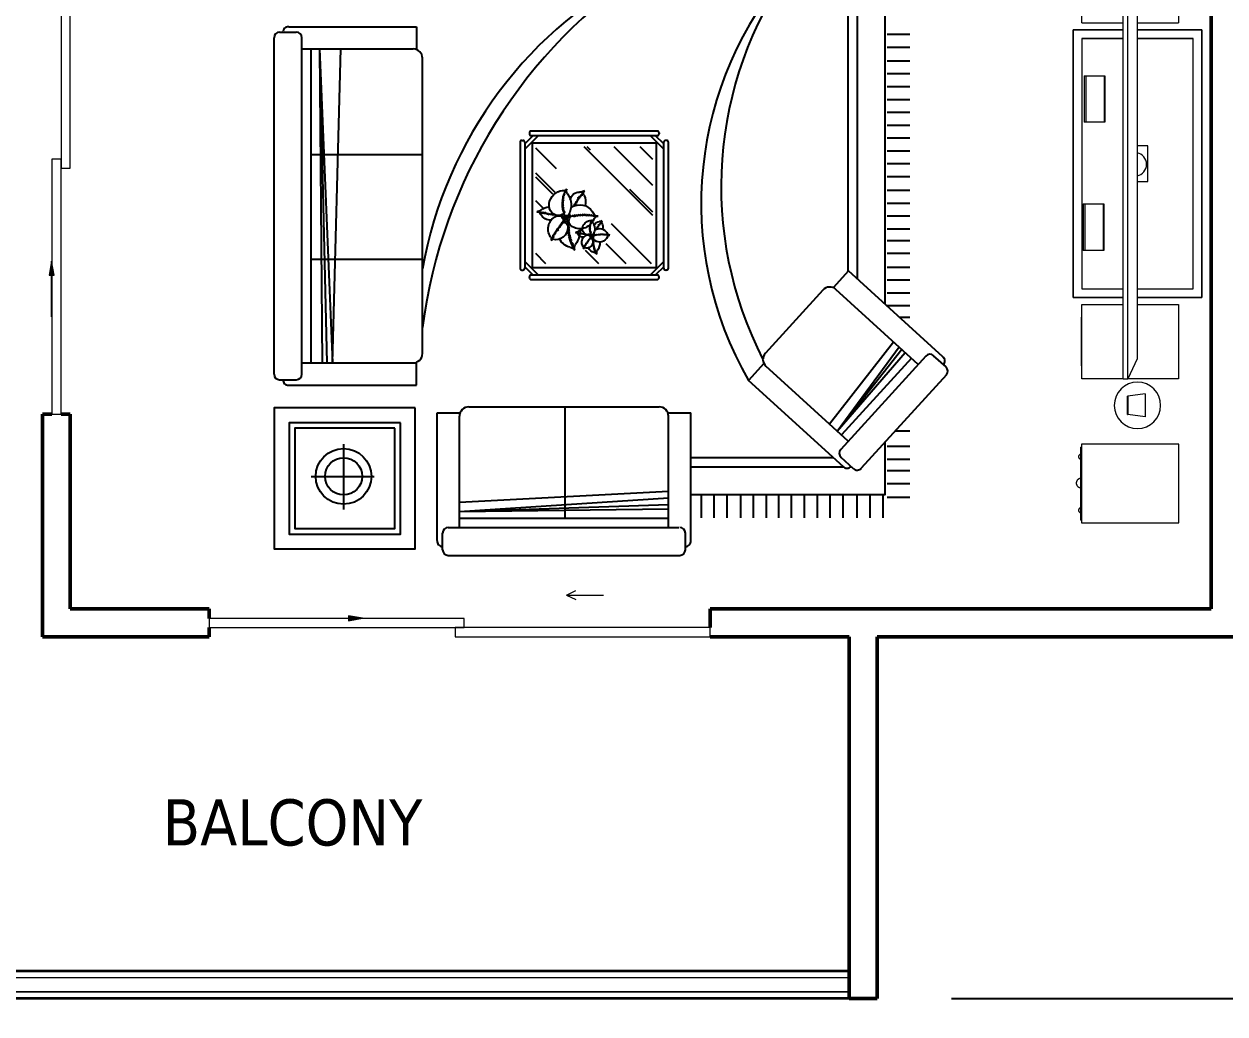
# Model space of a CAD drawing. Header units: inches. Extents: x 8351 to 42256, y 21052 to 33437.
# Drawn here: x 32904.7 to 33163.7, y 29492.7 to 29706.1 of the extents above; entities that cross this region are included whole.
import ezdxf

# ---------------------------------------------------------------- set-up
doc = ezdxf.new("R2010")
doc.units = ezdxf.units.IN
doc.header["$MEASUREMENT"] = 0
for name, color, linetype, lineweight in [('A-DETL-GENF', 92, 'Continuous', 9), ('A-DIM', 7, 'Continuous', 25), ('A-DOOR', 10, 'Continuous', 13), ('A-FLOR-HRAL', 11, 'Continuous', 9), ('A-GLAZ', 160, 'Continuous', 13), ('A-TEXT', 7, 'Continuous', 25), ('A-WALL', 7, 'Continuous', 35), ('I-FURN', 30, 'Continuous', 9)]:
    doc.layers.add(name, color=color, linetype=linetype, lineweight=lineweight)
doc.layers.add('A-FUNTURE', color=241, linetype='Continuous')
doc.styles.add('DIM_FONT', font='SIMPLEX', dxfattribs={"width": 0.8})
doc.styles.add('PDF Tahoma', font='tahoma.ttf')
doc.styles.get("Standard").update_dxf_attribs({"font": 'consolab.ttf', "height": 11})
doc.dimstyles.get("Standard").update_dxf_attribs({"dimtxt": 11, "dimasz": 6, "dimexe": 6, "dimexo": 16, "dimgap": 0.09, "dimtad": 0, "dimdec": 0, "dimzin": 0, "dimdsep": 46, "dimlunit": 4, "dimtxsty": 'Standard', "dimblk": 'ARCHTICK', "dimcen": 0.09, "dimclrd": 256, "dimclre": 256, "dimclrt": 256, "dimadec": 0, "dimazin": 0, "dimtfac": 1, "dimtdec": 0, "dimtix": 1, "dimtofl": 0, "dimtmove": 0, "dimatfit": 2, "dimldrblk": 'ARCHTICK', "dimfxl": 1, "dimtolj": 1, "dimtzin": 0, "dimlwd": -1, "dimlwe": -1, "dimarcsym": 0})

# ---------------------------------------------------------------- blocks, each defined once
blk = doc.blocks.new('M_Window-Sliding-Double - 1500 x 1200mm 2-330876-D-FIRST-FLOOR')
at = {"layer": 'A-GLAZ'}
for q in [(25, 6.85), (25, 4.85), (31, 5.85)]:
    blk.add_line((23, 5.85), q, dxfattribs=at)
blk = doc.blocks.new('M_Door-Double-Sliding - 1700 x 2000mm 2-339915-D-FIRST-FLOOR')
at = {"layer": 'A-DETL-GENF', "lineweight": 13}
blk.add_hatch(color=256, dxfattribs=at).paths.add_polyline_path([(24.01, 4.53), (21, 4), (24.01, 3.47)], flags=0)
at = {"layer": 'A-DETL-GENF'}
for p, q in [((24.01, 4.53), (21, 4)), ((33, 4), (21, 4)), ((21, 4), (24.01, 3.47)), ((24.01, 3.47), (24.01, 4.53))]:
    blk.add_line(p, q, dxfattribs=at)
at = {"layer": 'A-DOOR', "lineweight": 20}
for p, q in [((0.98, 8), (-54, 8)), ((-54, 8), (-54, 6.03)), ((0.98, 6.03), (0.98, 8)), ((-54, 6.03), (0.98, 6.03)), ((54, 6.03), (-0.98, 6.03)), ((-0.98, 6.03), (-0.98, 4.06)), ((54, 4.06), (54, 6.03)), ((-0.98, 4.06), (54, 4.06))]:
    blk.add_line(p, q, dxfattribs=at)
blk = doc.blocks.new('Top Rail Type - Top Rail_Internal_-341054-D-FIRST-FLOOR')
at = {"layer": 'A-FLOR-HRAL'}
for p, q in [((-556.86, 158.38), (-556.86, -116.12)), ((-553.86, -113.12), (-553.86, 158.38)), ((-306.36, -113.12), (-553.86, -113.12)), ((-556.86, -116.12), (-306.36, -116.12))]:
    blk.add_line(p, q, dxfattribs=at)
blk.add_open_spline([(-556.86, -116.12), (-556.86, -116.12), (-556.83, -116.1), (-556.74, -116), (-556.6, -115.87), (-556.47, -115.74), (-556.36, -115.63), (-556.24, -115.5), (-556.11, -115.37), (-555.97, -115.23), (-555.82, -115.08), (-555.67, -114.93), (-555.51, -114.78), (-555.36, -114.62), (-555.2, -114.46), (-555.04, -114.31), (-554.89, -114.16), (-554.74, -114.01), (-554.6, -113.87), (-554.47, -113.74), (-554.35, -113.61), (-554.24, -113.5), (-554.11, -113.37), (-553.98, -113.24), (-553.88, -113.14), (-553.86, -113.12), (-553.86, -113.12)], degree=3, knots=[0, 0, 0, 0, 0.066667, 0.133333, 0.2, 0.233333, 0.266667, 0.3, 0.333333, 0.366667, 0.4, 0.433333, 0.466667, 0.5, 0.533333, 0.566667, 0.6, 0.633333, 0.666667, 0.7, 0.733333, 0.766667, 0.8, 0.866667, 0.933333, 1, 1, 1, 1], dxfattribs=at)
blk = doc.blocks.new('Top Rail Type - Top Rail_Internal_-V7-D-FIRST-FLOOR')
at = {"layer": 'A-FLOR-HRAL'}
for p, q in [((-556.88, 158.38), (-556.88, -116.14)), ((-553.83, 158.38), (-553.83, -113.1)), ((-553.83, -113.1), (-306.36, -113.1)), ((-556.88, -116.14), (-306.36, -116.14))]:
    blk.add_line(p, q, dxfattribs=at)
blk = doc.blocks.new('Entertainment_Center_9063 - Entertainment_Center_9063-571366-UPPER-FLOOR')
at = {"layer": 'I-FURN'}
for p, q in [((25.87, 25.87), (-31.87, 25.87)), ((-31.87, 25.87), (-31.87, 11.92)), ((-31.87, 25.87), (25.87, 25.87)), ((-31.87, 11.92), (-31.87, 25.87)), ((-30, 24), (-30, 11.92)), ((24, 24), (-30, 24)), ((24, 24), (-30, 24)), ((-30, 11.92), (-30, 24)), ((24, 11.92), (24, 24)), ((24, 11.92), (24, 24)), ((25.87, 11.92), (25.87, 25.87)), ((25.87, 25.87), (25.87, 11.92)), ((-80.55, 20.92), (-80.55, -0.08)), ((-63.55, 20.92), (-80.55, 20.92)), ((-63.55, -0.08), (-63.55, 20.92)), ((-49.37, 20.83), (-33.37, 20.83)), ((-49.37, 20.83), (-49.37, 9.92)), ((-33.37, 11.92), (-33.37, 20.83)), ((27.37, 20.83), (43.37, 20.83)), ((27.37, 11.92), (27.37, 20.83)), ((43.37, 20.83), (43.37, 9.92)), ((57.45, 20.92), (57.45, -0.08)), ((74.45, 20.92), (57.45, 20.92)), ((74.45, -0.08), (74.45, 20.92)), ((-57.61, 13.63), (-52.61, 13.63)), ((-57.61, 13.63), (-57.11, 9.92)), ((-52.61, 13.63), (-53.11, 9.92)), ((-6.87, 14.25), (-6.87, 11.92)), ((0.88, 14.25), (-6.87, 14.25)), ((0.88, 11.92), (0.88, 14.25)), ((46.61, 13.63), (51.61, 13.63)), ((46.61, 13.63), (47.11, 9.92)), ((51.61, 13.63), (51.11, 9.92)), ((-49.37, 9.92), (-45.08, 11.92)), ((-45.08, 11.92), (39.08, 11.92)), ((39.08, 11.92), (43.37, 9.92)), ((-57.11, 9.92), (-53.11, 9.92)), ((-57.11, 9.86), (-57.11, 9.92)), ((-53.11, 9.92), (-57.11, 9.92)), ((-53.11, 9.86), (-57.11, 9.86)), ((-53.11, 9.92), (-53.11, 9.86)), ((43.37, 9.92), (-49.37, 9.92)), ((-49.37, 9.92), (-49.37, 8.92)), ((-49.37, 8.92), (-49.37, 0)), ((43.37, 8.92), (-49.37, 8.92)), ((-33.37, 0), (-33.37, 8.92)), ((-31.87, 8.92), (-31.87, -1.87)), ((-31.87, -1.87), (-31.87, 8.92)), ((-30, 8.92), (-30, 0)), ((-30, 0), (-30, 8.92)), ((24, 0), (24, 8.92)), ((24, 0), (24, 8.92)), ((25.87, -1.87), (25.87, 8.92)), ((25.87, 8.92), (25.87, -1.87)), ((27.37, 0), (27.37, 8.92)), ((43.37, 8.92), (43.37, 9.92)), ((43.37, 8.92), (43.37, 0)), ((47.11, 9.92), (51.11, 9.92)), ((47.11, 9.92), (47.11, 9.86)), ((51.11, 9.92), (47.11, 9.92)), ((51.11, 9.86), (47.11, 9.86)), ((51.11, 9.86), (51.11, 9.92)), ((-21.94, 4.97), (-11.94, 4.97)), ((-21.94, 4.82), (-21.94, 4.97)), ((-21.94, 0.97), (-21.94, 4.82)), ((-21.94, 4.82), (-11.94, 4.82)), ((-11.94, 4.97), (-11.94, 4.82)), ((-11.94, 4.82), (-11.94, 0.97)), ((5.69, 4.57), (5.69, 4.72)), ((5.69, 4.72), (15.69, 4.72)), ((5.69, 0.72), (5.69, 4.57)), ((5.69, 4.57), (15.69, 4.57)), ((15.69, 4.72), (15.69, 4.57)), ((15.69, 4.57), (15.69, 0.72)), ((-33.37, 0), (-49.37, 0)), ((-30, 0), (24, 0)), ((-30, 0), (24, 0)), ((-21.94, 0.54), (-21.94, 0.97)), ((-11.94, 0.97), (-21.94, 0.97)), ((-21.94, 0.54), (-11.94, 0.54)), ((-11.94, 0.97), (-11.94, 0.54)), ((5.69, 0.29), (5.69, 0.72)), ((15.69, 0.72), (5.69, 0.72)), ((5.69, 0.29), (15.69, 0.29)), ((15.69, 0.72), (15.69, 0.29)), ((43.37, 0), (27.37, 0)), ((-80.55, -0.08), (-63.55, -0.08)), ((-79.84, -0.08), (-79.84, -0.2)), ((-64.09, -0.2), (-79.84, -0.2)), ((-64.09, -0.2), (-64.09, -0.08)), ((-46.62, 0), (-46.62, -0.06)), ((-36.12, -0.06), (-46.62, -0.06)), ((-36.12, -0.06), (-36.12, 0)), ((-31.87, -1.87), (25.87, -1.87)), ((25.87, -1.87), (-31.87, -1.87)), ((30.12, 0), (30.12, -0.06)), ((40.62, -0.06), (30.12, -0.06)), ((40.62, -0.06), (40.62, 0)), ((57.45, -0.08), (74.45, -0.08)), ((58.13, -0.08), (58.13, -0.2)), ((73.88, -0.2), (58.13, -0.2)), ((73.88, -0.2), (73.88, -0.08))]:
    blk.add_line(p, q, dxfattribs=at)
at = {"layer": 'I-FURN', "flags": 128}
for points in [[(-78.28, -0.2), (-78.28, -0.22), (-78.28, -0.24), (-78.28, -0.26), (-78.28, -0.28), (-78.27, -0.3), (-78.27, -0.32), (-78.27, -0.34), (-78.26, -0.36), (-78.25, -0.38), (-78.25, -0.4), (-78.24, -0.42), (-78.23, -0.43), (-78.22, -0.45), (-78.21, -0.47), (-78.2, -0.49), (-78.19, -0.5), (-78.17, -0.52), (-78.16, -0.53), (-78.15, -0.55), (-78.13, -0.56), (-78.12, -0.58), (-78.1, -0.59), (-78.09, -0.6), (-78.07, -0.61), (-78.06, -0.62), (-78.04, -0.64), (-78.02, -0.65), (-78, -0.65), (-77.98, -0.66), (-77.97, -0.67), (-77.95, -0.68), (-77.93, -0.68), (-77.91, -0.69), (-77.89, -0.69), (-77.87, -0.7), (-77.85, -0.7), (-77.83, -0.7), (-77.81, -0.7), (-77.79, -0.7), (-77.77, -0.7), (-77.75, -0.7), (-77.73, -0.7), (-77.71, -0.7), (-77.69, -0.7), (-77.67, -0.69), (-77.65, -0.69), (-77.63, -0.68), (-77.61, -0.67), (-77.6, -0.67), (-77.58, -0.66), (-77.56, -0.65), (-77.54, -0.64), (-77.52, -0.63), (-77.51, -0.62), (-77.49, -0.61), (-77.47, -0.6), (-77.46, -0.58), (-77.44, -0.57), (-77.43, -0.56), (-77.42, -0.54), (-77.4, -0.53), (-77.39, -0.51), (-77.38, -0.5), (-77.37, -0.48), (-77.36, -0.46), (-77.35, -0.44), (-77.34, -0.43), (-77.33, -0.41), (-77.32, -0.39), (-77.31, -0.37), (-77.31, -0.35), (-77.3, -0.33), (-77.3, -0.31), (-77.29, -0.29), (-77.29, -0.27), (-77.29, -0.25), (-77.29, -0.23), (-77.29, -0.21), (-77.28, -0.2)], [(-73.1, -0.2), (-73.1, -0.24), (-73.1, -0.28), (-73.09, -0.32), (-73.09, -0.36), (-73.08, -0.4), (-73.07, -0.44), (-73.06, -0.48), (-73.05, -0.52), (-73.04, -0.56), (-73.02, -0.59), (-73.01, -0.63), (-72.99, -0.67), (-72.97, -0.7), (-72.95, -0.74), (-72.93, -0.77), (-72.9, -0.8), (-72.88, -0.83), (-72.85, -0.86), (-72.83, -0.89), (-72.8, -0.92), (-72.77, -0.95), (-72.74, -0.97), (-72.71, -1), (-72.68, -1.02), (-72.64, -1.05), (-72.61, -1.07), (-72.57, -1.09), (-72.54, -1.1), (-72.5, -1.12), (-72.46, -1.14), (-72.43, -1.15), (-72.39, -1.16), (-72.35, -1.17), (-72.31, -1.18), (-72.27, -1.19), (-72.23, -1.2), (-72.19, -1.2), (-72.15, -1.2), (-72.11, -1.2), (-72.07, -1.2), (-72.03, -1.2), (-71.99, -1.2), (-71.95, -1.19), (-71.91, -1.19), (-71.87, -1.18), (-71.84, -1.17), (-71.8, -1.16), (-71.76, -1.14), (-71.72, -1.13), (-71.69, -1.11), (-71.65, -1.1), (-71.61, -1.08), (-71.58, -1.06), (-71.55, -1.04), (-71.51, -1.01), (-71.48, -0.99), (-71.45, -0.96), (-71.42, -0.94), (-71.39, -0.91), (-71.36, -0.88), (-71.34, -0.85), (-71.31, -0.82), (-71.29, -0.79), (-71.27, -0.75), (-71.25, -0.72), (-71.23, -0.68), (-71.21, -0.65), (-71.19, -0.61), (-71.17, -0.58), (-71.16, -0.54), (-71.15, -0.5), (-71.14, -0.46), (-71.13, -0.42), (-71.12, -0.38), (-71.11, -0.35), (-71.11, -0.31), (-71.1, -0.27), (-71.1, -0.23), (-71.1, -0.2)], [(-66.73, -0.2), (-66.73, -0.22), (-66.73, -0.24), (-66.73, -0.26), (-66.73, -0.28), (-66.72, -0.3), (-66.72, -0.32), (-66.71, -0.34), (-66.71, -0.36), (-66.7, -0.38), (-66.69, -0.4), (-66.69, -0.42), (-66.68, -0.43), (-66.67, -0.45), (-66.66, -0.47), (-66.65, -0.49), (-66.63, -0.5), (-66.62, -0.52), (-66.61, -0.53), (-66.6, -0.55), (-66.58, -0.56), (-66.57, -0.58), (-66.55, -0.59), (-66.54, -0.6), (-66.52, -0.61), (-66.5, -0.62), (-66.49, -0.64), (-66.47, -0.65), (-66.45, -0.65), (-66.43, -0.66), (-66.41, -0.67), (-66.4, -0.68), (-66.38, -0.68), (-66.36, -0.69), (-66.34, -0.69), (-66.32, -0.7), (-66.3, -0.7), (-66.28, -0.7), (-66.26, -0.7), (-66.24, -0.7), (-66.22, -0.7), (-66.2, -0.7), (-66.18, -0.7), (-66.16, -0.7), (-66.14, -0.7), (-66.12, -0.69), (-66.1, -0.69), (-66.08, -0.68), (-66.06, -0.67), (-66.04, -0.67), (-66.03, -0.66), (-66.01, -0.65), (-65.99, -0.64), (-65.97, -0.63), (-65.96, -0.62), (-65.94, -0.61), (-65.92, -0.6), (-65.91, -0.58), (-65.89, -0.57), (-65.88, -0.56), (-65.86, -0.54), (-65.85, -0.53), (-65.84, -0.51), (-65.83, -0.5), (-65.82, -0.48), (-65.8, -0.46), (-65.79, -0.44), (-65.79, -0.43), (-65.78, -0.41), (-65.77, -0.39), (-65.76, -0.37), (-65.76, -0.35), (-65.75, -0.33), (-65.75, -0.31), (-65.74, -0.29), (-65.74, -0.27), (-65.74, -0.25), (-65.73, -0.23), (-65.73, -0.21), (-65.73, -0.2)], [(59.68, -0.2), (59.68, -0.22), (59.68, -0.24), (59.68, -0.26), (59.68, -0.28), (59.69, -0.3), (59.69, -0.32), (59.7, -0.34), (59.7, -0.36), (59.71, -0.38), (59.72, -0.4), (59.73, -0.42), (59.73, -0.43), (59.74, -0.45), (59.75, -0.47), (59.77, -0.49), (59.78, -0.5), (59.79, -0.52), (59.8, -0.53), (59.82, -0.55), (59.83, -0.56), (59.84, -0.58), (59.86, -0.59), (59.88, -0.6), (59.89, -0.61), (59.91, -0.62), (59.92, -0.64), (59.94, -0.65), (59.96, -0.65), (59.98, -0.66), (60, -0.67), (60.02, -0.68), (60.03, -0.68), (60.05, -0.69), (60.07, -0.69), (60.09, -0.7), (60.11, -0.7), (60.13, -0.7), (60.15, -0.7), (60.17, -0.7), (60.19, -0.7), (60.21, -0.7), (60.23, -0.7), (60.25, -0.7), (60.27, -0.7), (60.29, -0.69), (60.31, -0.69), (60.33, -0.68), (60.35, -0.67), (60.37, -0.67), (60.39, -0.66), (60.4, -0.65), (60.42, -0.64), (60.44, -0.63), (60.46, -0.62), (60.47, -0.61), (60.49, -0.6), (60.5, -0.58), (60.52, -0.57), (60.53, -0.56), (60.55, -0.54), (60.56, -0.53), (60.57, -0.51), (60.58, -0.5), (60.6, -0.48), (60.61, -0.46), (60.62, -0.44), (60.63, -0.43), (60.63, -0.41), (60.64, -0.39), (60.65, -0.37), (60.66, -0.35), (60.66, -0.33), (60.67, -0.31), (60.67, -0.29), (60.67, -0.27), (60.68, -0.25), (60.68, -0.23), (60.68, -0.21), (60.68, -0.2)], [(64.86, -0.2), (64.86, -0.24), (64.86, -0.28), (64.87, -0.32), (64.87, -0.36), (64.88, -0.4), (64.89, -0.44), (64.9, -0.48), (64.91, -0.52), (64.93, -0.56), (64.94, -0.59), (64.96, -0.63), (64.97, -0.67), (64.99, -0.7), (65.01, -0.74), (65.04, -0.77), (65.06, -0.8), (65.08, -0.83), (65.11, -0.86), (65.14, -0.89), (65.16, -0.92), (65.19, -0.95), (65.22, -0.97), (65.26, -1), (65.29, -1.02), (65.32, -1.05), (65.35, -1.07), (65.39, -1.09), (65.43, -1.1), (65.46, -1.12), (65.5, -1.14), (65.54, -1.15), (65.57, -1.16), (65.61, -1.17), (65.65, -1.18), (65.69, -1.19), (65.73, -1.2), (65.77, -1.2), (65.81, -1.2), (65.85, -1.2), (65.89, -1.2), (65.93, -1.2), (65.97, -1.2), (66.01, -1.19), (66.05, -1.19), (66.09, -1.18), (66.13, -1.17), (66.17, -1.16), (66.2, -1.14), (66.24, -1.13), (66.28, -1.11), (66.31, -1.1), (66.35, -1.08), (66.38, -1.06), (66.42, -1.04), (66.45, -1.01), (66.48, -0.99), (66.51, -0.96), (66.54, -0.94), (66.57, -0.91), (66.6, -0.88), (66.62, -0.85), (66.65, -0.82), (66.67, -0.79), (66.7, -0.75), (66.72, -0.72), (66.74, -0.68), (66.76, -0.65), (66.77, -0.61), (66.79, -0.58), (66.8, -0.54), (66.82, -0.5), (66.83, -0.46), (66.84, -0.42), (66.84, -0.38), (66.85, -0.35), (66.86, -0.31), (66.86, -0.27), (66.86, -0.23), (66.86, -0.2)], [(71.23, -0.2), (71.23, -0.22), (71.23, -0.24), (71.23, -0.26), (71.24, -0.28), (71.24, -0.3), (71.24, -0.32), (71.25, -0.34), (71.26, -0.36), (71.26, -0.38), (71.27, -0.4), (71.28, -0.42), (71.29, -0.43), (71.3, -0.45), (71.31, -0.47), (71.32, -0.49), (71.33, -0.5), (71.34, -0.52), (71.35, -0.53), (71.37, -0.55), (71.38, -0.56), (71.4, -0.58), (71.41, -0.59), (71.43, -0.6), (71.44, -0.61), (71.46, -0.62), (71.48, -0.64), (71.49, -0.65), (71.51, -0.65), (71.53, -0.66), (71.55, -0.67), (71.57, -0.68), (71.59, -0.68), (71.61, -0.69), (71.63, -0.69), (71.64, -0.7), (71.66, -0.7), (71.68, -0.7), (71.7, -0.7), (71.72, -0.7), (71.74, -0.7), (71.76, -0.7), (71.78, -0.7), (71.8, -0.7), (71.82, -0.7), (71.84, -0.69), (71.86, -0.69), (71.88, -0.68), (71.9, -0.67), (71.92, -0.67), (71.94, -0.66), (71.96, -0.65), (71.97, -0.64), (71.99, -0.63), (72.01, -0.62), (72.02, -0.61), (72.04, -0.6), (72.06, -0.58), (72.07, -0.57), (72.08, -0.56), (72.1, -0.54), (72.11, -0.53), (72.12, -0.51), (72.14, -0.5), (72.15, -0.48), (72.16, -0.46), (72.17, -0.44), (72.18, -0.43), (72.19, -0.41), (72.19, -0.39), (72.2, -0.37), (72.21, -0.35), (72.21, -0.33), (72.22, -0.31), (72.22, -0.29), (72.22, -0.27), (72.23, -0.25), (72.23, -0.23), (72.23, -0.21), (72.23, -0.2)]]:
    blk.add_lwpolyline(points, dxfattribs=at)
at = {"layer": 'I-FURN'}
for centre, radius, start, end in [((-55.11, 12), 5, 360, 180), ((49.11, 12), 5, 0, 180), ((-2.85, 11.4), 2.55, 11.821, 168.179), ((-55.11, 12), 5, 180, 360), ((49.11, 12), 5, 180, 360)]:
    blk.add_arc(centre, radius, start, end, dxfattribs=at)
for points in [[(25.87, 25.87), (25.87, 25.87), (25.87, 25.87), (25.87, 25.87)], [(25.87, 25.87), (25.87, 25.87), (25.87, 25.87), (25.87, 25.87)], [(-31.87, -1.87), (-31.87, -1.87), (-31.87, -1.87), (-31.87, -1.87)], [(-31.87, -1.87), (-31.87, -1.87), (-31.87, -1.87), (-31.87, -1.87)], [(25.87, -1.87), (25.87, -1.87), (25.87, -1.87), (25.87, -1.87)], [(25.87, -1.87), (25.87, -1.87), (25.87, -1.87), (25.87, -1.87)]]:
    blk.add_open_spline(points, degree=3, dxfattribs=at)
blk = doc.blocks.new('A$C35D01B65')
at = {"color": 252}
for p, q in [((122, 376.1), (128.3, 374.1)), ((128.3, 374.1), (123, 373.1)), ((123, 373.1), (133.6, 369.2)), ((132.5, 356.5), (123, 352.6)), ((123, 352.6), (136.7, 347.7)), ((133.6, 369.2), (124.1, 367.2)), ((124.1, 367.2), (132.5, 362.4)), ((132.5, 362.4), (126.2, 361.4)), ((126.2, 361.4), (132.5, 356.5)), ((136.7, 347.7), (128.3, 345.7)), ((128.3, 345.7), (134.6, 339.8)), ((134.6, 339.8), (129.3, 335.9)), ((129.3, 335.9), (139.9, 333.9)), ((137.8, 326.1), (131.4, 321.2)), ((139.9, 333.9), (132.5, 330)), ((132.5, 330), (137.8, 326.1)), ((131.4, 321.2), (139.9, 318.3)), ((139.9, 318.3), (132.5, 315.3)), ((132.5, 315.3), (138.8, 310.4)), ((138.8, 310.4), (135.7, 309.4)), ((135.7, 309.4), (143, 304.5)), ((143, 304.5), (136.7, 301.6)), ((185.1, 264.4), (193.5, 258.5)), ((188.3, 254.6), (185.1, 264.4)), ((191.4, 267.3), (197.8, 261.4)), ((193.5, 258.5), (191.4, 267.3)), ((197.8, 271.2), (203, 265.4)), ((197.8, 261.4), (197.8, 271.2)), ((203, 275.2), (210.4, 271.2)), ((203, 265.4), (203, 275.2)), ((209.3, 279.1), (215.7, 276.1)), ((210.4, 271.2), (209.3, 279.1)), ((214.6, 285), (224.1, 277.1)), ((215.7, 276.1), (214.6, 285)), ((222, 289.9), (227.2, 285)), ((224.1, 277.1), (222, 289.9)), ((227.2, 293.8), (232.5, 289.9)), ((227.2, 285), (227.2, 293.8)), ((232.5, 289.9), (233.5, 296.7)), ((233.5, 296.7), (239.9, 291.8)), ((239.9, 300.6), (245.1, 295.7)), ((239.9, 291.8), (239.9, 300.6)), ((245.1, 295.7), (246.2, 303.6)), ((246.2, 303.6), (251.4, 300.6)), ((251.4, 300.6), (252.5, 311.4)), ((252.5, 311.4), (258.8, 300.6)), ((258.8, 300.6), (260.9, 309.4)), ((260.9, 309.4), (265.1, 305.5)), ((265.1, 305.5), (267.2, 314.3)), ((11.5, 241.8), (16.7, 237.9)), ((13.6, 236), (11.5, 241.8)), ((16.7, 245.8), (23, 240.9)), ((16.7, 237.9), (16.7, 245.8)), ((23, 247.7), (27.2, 244.8)), ((23, 240.9), (23, 247.7)), ((27.2, 250.7), (33.6, 243.8)), ((27.2, 244.8), (27.2, 250.7)), ((33.6, 243.8), (35.7, 253.6)), ((35.7, 253.6), (42, 247.7)), ((42, 247.7), (44.1, 254.6)), ((44.1, 254.6), (49.3, 247.7)), ((49.3, 247.7), (51.4, 255.6)), ((51.4, 255.6), (54.6, 251.6)), ((54.6, 251.6), (58.8, 255.6)), ((58.8, 255.6), (59.9, 248.7)), ((59.9, 248.7), (67.2, 258.5)), ((67.2, 258.5), (70.4, 250.7)), ((70.4, 250.7), (73.6, 257.5)), ((73.6, 257.5), (76.7, 251.6)), ((76.7, 251.6), (82, 257.5)), ((82, 257.5), (84.1, 249.7)), ((84.1, 249.7), (89.3, 257.5)), ((84.1, 194.8), (88.3, 188.9)), ((89.3, 257.5), (93.6, 250.7)), ((93.6, 250.7), (96.7, 257.5)), ((96.7, 257.5), (100.9, 248.7)), ((100.9, 248.7), (105.1, 257.5)), ((105.1, 257.5), (106.2, 248.7)), ((106.2, 248.7), (113.6, 254.6)), ((113.6, 254.6), (113.6, 245.8)), ((113.6, 245.8), (118.8, 251.6)), ((118.8, 251.6), (118.8, 245.8)), ((118.8, 245.8), (124.1, 250.7)), ((149, 223.4), (139.5, 216.3)), ((150.4, 201.7), (139.9, 196.8)), ((139.9, 196.8), (149.3, 189.9)), ((141.4, 223.4), (148, 227.8)), ((142, 205.6), (150.4, 201.7)), ((148, 227.8), (154.6, 234.9)), ((177.8, 258.5), (188.3, 254.6)), ((183, 252.6), (177.8, 258.5)), ((179.9, 222.3), (184.1, 228.1)), ((184.1, 228.1), (185.1, 221.3)), ((185.1, 221.3), (188.3, 225.2)), ((188.3, 225.2), (191.4, 218.3)), ((191.4, 218.3), (197.8, 226.2)), ((197.8, 226.2), (199.9, 220.3)), ((199.9, 220.3), (205.1, 224.2)), ((205.1, 224.2), (211.4, 218.3)), ((211.4, 218.3), (217.8, 226.2)), ((217.8, 226.2), (219.9, 217.4)), ((219.9, 217.4), (226.2, 225.2)), ((226.2, 225.2), (230.4, 218.3)), ((230.4, 218.3), (234.6, 223.2)), ((234.6, 217.4), (242, 224.2)), ((234.6, 223.2), (234.6, 217.4)), ((242, 224.2), (243, 215.4)), ((243, 215.4), (250.4, 222.3)), ((250.4, 222.3), (252.5, 213.4)), ((252.5, 213.4), (257.8, 219.3)), ((257.8, 219.3), (258.8, 212.5)), ((258.8, 212.5), (269.3, 218.3)), ((269.3, 218.3), (269.3, 209.5)), ((269.3, 209.5), (277.8, 214.4)), ((277.8, 214.4), (276.7, 207.6)), ((276.7, 207.6), (286.2, 213.4)), ((286.2, 213.4), (286.2, 204.6)), ((286.2, 204.6), (292.5, 208.5)), ((292.5, 208.5), (290.4, 199.7)), ((290.4, 199.7), (299.9, 204.6)), ((299.9, 204.6), (299.9, 195.8)), ((299.9, 195.8), (308.3, 202.7)), ((308.3, 202.7), (309.3, 194.8)), ((309.3, 194.8), (315.7, 197.8)), ((315.7, 197.8), (315.7, 191.9)), ((20.9, 140.9), (14.6, 142.9)), ((17.8, 147.8), (20.9, 140.9)), ((31.4, 146.8), (17.8, 147.8)), ((31.4, 156.6), (31.4, 146.8)), ((37.8, 153.7), (31.4, 156.6)), ((34.6, 161.5), (37.8, 153.7)), ((46.2, 158.6), (34.6, 161.5)), ((43, 170.3), (46.2, 158.6)), ((54.6, 168.4), (43, 170.3)), ((54.6, 176.2), (54.6, 168.4)), ((58.8, 172.3), (54.6, 176.2)), ((65.1, 179.1), (58.8, 172.3)), ((71.4, 174.2), (65.1, 179.1)), ((71.4, 184), (71.4, 174.2)), ((77.8, 180.1), (71.4, 184)), ((77.8, 188.9), (77.8, 180.1)), ((83, 185), (77.8, 188.9)), ((83, 193.8), (83, 185)), ((88.3, 188.9), (83, 193.8)), ((145.1, 150.7), (133.6, 144.9)), ((133.6, 144.9), (144.1, 138)), ((144.1, 138), (134.6, 134.1)), ((134.6, 134.1), (144.1, 129.2)), ((145.1, 169.3), (136.7, 165.4)), ((136.7, 165.4), (144.1, 161.5)), ((144.1, 161.5), (136.7, 154.7)), ((136.7, 154.7), (145.1, 150.7)), ((149.3, 189.9), (137.8, 185)), ((137.8, 185), (146.2, 180.1)), ((146.2, 180.1), (137.8, 174.2)), ((137.8, 174.2), (145.1, 169.3)), ((234.4, 175.2), (237.9, 174.1)), ((237.9, 174.1), (235, 173.6)), ((235, 173.6), (240.9, 171.4)), ((240.3, 164.2), (235, 162.1)), ((235, 162.1), (242.6, 159.3)), ((240.9, 171.4), (235.6, 170.3)), ((235.6, 170.3), (240.3, 167.5)), ((240.3, 167.5), (236.7, 167)), ((236.7, 167), (240.3, 164.2)), ((242.6, 159.3), (237.9, 158.2)), ((237.9, 158.2), (241.5, 154.9)), ((241.5, 154.9), (238.5, 152.7)), ((238.5, 152.7), (244.4, 151.6)), ((243.2, 147.2), (239.7, 144.5)), ((239.7, 144.5), (244.4, 142.8)), ((244.4, 151.6), (240.3, 149.4)), ((240.3, 149.4), (243.2, 147.2)), ((244.4, 142.8), (240.3, 141.2)), ((240.3, 141.2), (243.8, 138.5)), ((243.8, 138.5), (242.1, 137.9)), ((242.1, 137.9), (246.2, 135.2)), ((246.2, 135.2), (242.6, 133.5)), ((296.3, 126.9), (296.9, 130.8)), ((296.9, 130.8), (300.4, 128)), ((300.4, 133), (303.4, 130.2)), ((300.4, 128), (300.4, 133)), ((303.4, 130.2), (303.9, 134.6)), ((303.9, 134.6), (306.9, 133)), ((306.9, 133), (307.5, 139)), ((307.5, 139), (311, 133)), ((311, 133), (312.2, 137.9)), ((312.2, 137.9), (314.6, 135.7)), ((314.6, 135.7), (315.7, 140.7)), ((144.1, 129.2), (136.7, 124.3)), ((136.7, 124.3), (144.1, 121.3)), ((144.1, 121.3), (136.7, 114.5)), ((136.7, 114.5), (145.1, 110.6)), ((145.1, 110.6), (137.8, 104.7)), ((137.8, 104.7), (145.1, 100.8)), ((145.1, 100.8), (138.8, 93.9)), ((138.8, 93.9), (147.2, 91)), ((147.2, 91), (142, 86.1)), ((172.5, 100.1), (175.4, 97.9)), ((173.7, 96.8), (172.5, 100.1)), ((175.4, 102.2), (179, 99.5)), ((175.4, 97.9), (175.4, 102.2)), ((179, 103.3), (181.3, 101.7)), ((179, 99.5), (179, 103.3)), ((181.3, 105), (184.9, 101.2)), ((181.3, 101.7), (181.3, 105)), ((184.9, 101.2), (186.1, 106.6)), ((186.1, 106.6), (189.6, 103.3)), ((189.6, 103.3), (190.8, 107.2)), ((190.8, 107.2), (193.7, 103.3)), ((193.7, 103.3), (194.9, 107.7)), ((194.9, 107.7), (196.7, 105.5)), ((196.7, 105.5), (199, 107.7)), ((199, 107.7), (199.6, 103.9)), ((202.6, 64.9), (199, 61.1)), ((199.6, 103.9), (203.7, 109.4)), ((206.1, 62.2), (202.6, 64.9)), ((203.7, 109.4), (205.5, 105)), ((205.5, 105), (207.3, 108.8)), ((206.1, 67.7), (206.1, 62.2)), ((209.6, 65.5), (206.1, 67.7)), ((207.3, 108.8), (209, 105.5)), ((209, 105.5), (212, 108.8)), ((209.6, 70.4), (209.6, 65.5)), ((212.6, 68.2), (209.6, 70.4)), ((212, 108.8), (213.2, 104.4)), ((212.6, 73.2), (212.6, 68.2)), ((215.5, 70.4), (212.6, 73.2)), ((213.2, 104.4), (216.1, 108.8)), ((213.2, 73.7), (215.5, 70.4)), ((216.1, 108.8), (218.5, 105)), ((218.5, 105), (220.2, 108.8)), ((220.2, 108.8), (222.6, 103.9)), ((222.6, 103.9), (225, 108.8)), ((225, 108.8), (225.6, 103.9)), ((225.6, 103.9), (229.7, 107.2)), ((229.7, 107.2), (229.7, 102.2)), ((229.7, 102.2), (232.6, 105.5)), ((232.6, 105.5), (232.6, 102.2)), ((232.6, 102.2), (235.6, 105)), ((249.7, 71), (243.2, 68.2)), ((243.2, 68.2), (247.9, 65.5)), ((247.9, 65.5), (243.2, 62.2)), ((249.5, 89.7), (244.2, 85.8)), ((250.3, 77.6), (244.4, 74.8)), ((244.4, 74.8), (249.7, 71)), ((245.3, 89.7), (249, 92.2)), ((245.6, 79.8), (250.3, 77.6)), ((249, 92.2), (252.7, 96.1)), ((265.6, 109.4), (271.5, 107.2)), ((268.6, 106.1), (265.6, 109.4)), ((266.8, 89.1), (269.2, 92.4)), ((269.2, 92.4), (269.8, 88.5)), ((269.8, 112.7), (274.5, 109.4)), ((271.5, 107.2), (269.8, 112.7)), ((269.8, 88.5), (271.5, 90.7)), ((271.5, 90.7), (273.3, 86.9)), ((273.3, 114.3), (276.8, 111)), ((274.5, 109.4), (273.3, 114.3)), ((273.3, 86.9), (276.8, 91.3)), ((276.8, 116.5), (279.8, 113.2)), ((276.8, 111), (276.8, 116.5)), ((276.8, 91.3), (278, 88)), ((278, 88), (281, 90.2)), ((279.8, 118.7), (283.9, 116.5)), ((279.8, 113.2), (279.8, 118.7)), ((281, 90.2), (284.5, 86.9)), ((283.3, 120.9), (286.9, 119.3)), ((283.9, 116.5), (283.3, 120.9)), ((284.5, 86.9), (288, 91.3)), ((286.3, 124.2), (291.6, 119.8)), ((286.9, 119.3), (286.3, 124.2)), ((288, 91.3), (289.2, 86.3)), ((289.2, 86.3), (292.7, 90.7)), ((290.4, 126.9), (293.3, 124.2)), ((291.6, 119.8), (290.4, 126.9)), ((292.7, 90.7), (295.1, 86.9)), ((293.3, 129.1), (296.3, 126.9)), ((293.3, 124.2), (293.3, 129.1)), ((295.1, 86.9), (297.5, 89.6)), ((297.5, 86.3), (301.6, 90.2)), ((297.5, 89.6), (297.5, 86.3)), ((301.6, 90.2), (302.2, 85.2)), ((302.2, 85.2), (306.3, 89.1)), ((306.3, 89.1), (307.5, 84.1)), ((307.5, 84.1), (310.4, 87.4)), ((310.4, 87.4), (311, 83.6)), ((311, 83.6), (316.9, 86.9)), ((316.9, 86.9), (316.9, 82)), ((316.9, 82), (321.6, 84.7)), ((321.6, 84.7), (321, 80.9)), ((321, 80.9), (326.3, 84.1)), ((326.3, 84.1), (326.3, 79.2)), ((326.3, 79.2), (329.9, 81.4)), ((329.9, 81.4), (328.7, 76.5)), ((328.7, 76.5), (334, 79.2)), ((334, 79.2), (334, 74.3)), ((334, 74.3), (338.7, 78.1)), ((338.7, 78.1), (339.3, 73.7)), ((339.3, 73.7), (342.9, 75.4)), ((342.9, 75.4), (342.9, 72.1)), ((177.8, 43.5), (174.3, 44.6)), ((176, 47.4), (177.8, 43.5)), ((183.7, 46.8), (176, 47.4)), ((183.7, 52.3), (183.7, 46.8)), ((187.2, 50.7), (183.7, 52.3)), ((185.5, 55.1), (187.2, 50.7)), ((192, 53.4), (185.5, 55.1)), ((190.2, 60), (192, 53.4)), ((196.7, 58.9), (190.2, 60)), ((196.7, 63.3), (196.7, 58.9)), ((199, 61.1), (196.7, 63.3)), ((247.4, 49), (240.9, 45.7)), ((240.9, 45.7), (246.8, 41.9)), ((246.8, 41.9), (241.5, 39.7)), ((241.5, 39.7), (246.8, 37)), ((247.4, 59.5), (242.6, 57.3)), ((242.6, 57.3), (246.8, 55.1)), ((246.8, 55.1), (242.6, 51.2)), ((242.6, 51.2), (247.4, 49)), ((246.8, 37), (242.6, 34.2)), ((242.6, 34.2), (246.8, 32.6)), ((246.8, 32.6), (242.6, 28.7)), ((242.6, 28.7), (247.4, 26.5)), ((243.2, 62.2), (247.4, 59.5)), ((247.4, 26.5), (243.2, 23.2)), ((243.2, 23.2), (247.4, 21.1)), ((247.4, 21.1), (243.8, 17.2)), ((243.8, 17.2), (248.5, 15.6)), ((248.5, 15.6), (245.6, 12.8))]:
    blk.add_line(p, q, dxfattribs=at)
for centre, major_axis, ratio, start_param, end_param in [((85, 393.2), (-37.4, 0), 0.931359, 2.497732, 3.141566), ((-449.5, 254.8), (590.8, 0), 0.931359, 0.079161, 0.254194), ((149.4, 395.6), (-27.1, 0), 0.931359, 0.095049, 1.048204), ((97.7, 246.4), (-90.4, 0), 0.931359, -1.210835, 0.057502), ((86.2, 274.9), (57.7, 0), 0.931359, 0.080445, 1.930758), ((196, 315.6), (-101.4, 0), 0.931359, -0.64386, -0.12835), ((104.5, 323), (62.8, 0), 0.931359, -0.117085, 1.048204), ((215.2, 265.1), (-73.1, 0), 0.931359, 4.069383, 5.990613), ((79.7, 130.3), (135, 0), 0.931359, 1.233746, 2.201938), ((104.3, 276.2), (-39.5, 0), 0.931359, 2.014039, 3.222037), ((213.8, 286.4), (-76, 0), 0.931359, 0.310142, 0.617664), ((171.4, 277.4), (-27.4, 0), 0.931359, -0.292573, 1.81957), ((204, 282), (-60.9, 0), 0.931359, 0.258874, 0.700688), ((448.4, -9.1), (-389, 0), 0.931359, -1.118727, -0.806659), ((205, 290), (-68.5, 0), 0.931359, 1.594581, 3.412072), ((271.6, 335.2), (-20.9, 0), 0.931359, 0.92779, 1.908697), ((234.4, 203.7), (79.9, 0), 0.931359, 0.168838, 1.107636), ((369, 249.2), (-116, 0), 0.931359, -0.676061, -0.565041), ((-2.8, 241), (10.3, 0), 0.931359, -1.29861, 0.057502), ((10.8, 215.2), (20.8, 0), 0.931359, 0.790943, 2.116581), ((67.3, 166.9), (51, 0), 0.931359, 1.746607, 3.213873), ((86.5, 299.8), (97.5, 0), 0.931359, 4.035858, 5.283821), ((122.8, 190.4), (-31.5, 0), 0.931359, -0.718865, -0.080308), ((131.7, 234.4), (13.9, 0), 0.931359, -0.999365, 2.417245), ((122.8, 190.4), (-31.5, 0), 0.931359, 3.848767, 4.459185), ((166.6, 344.4), (107.3, 0), 0.931359, 4.383389, 4.574189), ((539.6, 141.4), (-399.4, 0), 0.931359, -0.185903, 0.185903), ((146.8, 232.3), (-8.8, 0), 0.931359, 3.236326, 5.013036), ((212.8, 192.3), (72.1, 0), 0.931359, 2.489227, 2.831661), ((172.9, 188.6), (-34.5, 0), 0.931359, 3.850701, 5.574077), ((178.2, 213.3), (26.4, 0), 0.931359, 2.266453, 3.127398), ((159.6, 263.9), (19.9, 0), 0.931359, 4.605943, 5.560187), ((1506001.6, -2525816), (3102227, 122.7), 0.931356, 2.077581, 2.077587), ((177, 245.2), (-17, 0), 0.931359, 0.386029, 1.424245), ((222.3, 311.8), (-105.1, 0), 0.931359, 0.950586, 1.088264), ((123.5, 162.4), (-91, 0), 0.931359, 2.040895, 3.730687), ((182.9, 192.8), (-32.4, 0), 0.931359, -1.320146, -1.172986), ((225.9, 228.9), (-51.6, 0), 0.931359, -0.405798, 0.1426), ((202.9, 16.6), (224.4, 0), 0.931359, 0.968732, 1.684797), ((206, 252.1), (27.8, 0), 0.931359, 3.118446, 4.736174), ((361.7, 223.9), (-49.2, 0), 0.931359, 0.168838, 0.870004), ((351.1, -220.8), (-514.4, 0), 0.931359, -1.036863, -0.843243), ((-28.8, 160.5), (-45.4, 0), 0.931359, 2.554351, 3.213873), ((23, 123.2), (20.5, 0), 0.931359, 1.064334, 2.325811), ((69.1, 200.6), (-74.6, 0), 0.931359, 1.064334, 1.872975), ((175.2, 161.9), (-90.2, 0), 0.931359, -0.376714, 1.142644), ((220.8, 102.6), (50.6, 0), 0.931359, 1.930758, 3.199095), ((214.4, 118.5), (-32.3, 0), 0.931359, 3.222037, 5.07235), ((211.9, 298.2), (-149.3, 0), 0.931359, 1.587494, 2.189866), ((275.8, 141.4), (56.8, 0), 0.931359, 2.497732, 3.013243), ((213.7, 184.8), (-20.9, 0), 0.931359, 2.497732, 3.141566), ((-85.6, 107.3), (-330.9, 0), 0.931359, 3.220754, 3.395787), ((249.7, 186.1), (15.2, 0), 0.931359, 3.236642, 4.189797), ((224.6, 145.5), (-35.2, 0), 0.931359, 3.024508, 4.189797), ((286.6, 113.1), (-40.9, 0), 0.931359, 4.069383, 5.990613), ((417.2, -40.5), (217.8, 0), 0.931359, 2.022865, 2.334934), ((280.9, 127), (38.4, 0), 0.931359, -1.547012, 0.270479), ((318.2, 159.3), (33.9, 0), 0.931359, 1.216661, 2.189866), ((318.2, 152.3), (-11.7, 0), 0.931359, 0.92779, 1.908697), ((372.7, 104.2), (65, 0), 0.931359, 2.465532, 2.576551), ((116.4, 65.3), (-30.4, 0), 0.931359, 3.066124, 3.935023), ((169.5, 66), (-22.9, 0), 0.931359, -1.361808, 0.131882), ((210.7, 37.6), (75.6, 0), 0.931359, 1.233746, 2.201938), ((164.5, 99.6), (-5.75, 0), 0.931359, 1.842983, 3.199095), ((172.1, 85.1), (11.7, 0), 0.931359, 0.790943, 2.116581), ((362.7, -159), (288.1, 0), 0.931359, 2.10473, 2.29835), ((203.8, 58.1), (-28.5, 0), 0.931359, -1.394986, 0.07228), ((214.5, 132.5), (54.6, 0), 0.931359, 4.035858, 5.283821), ((264.2, 55.3), (50.5, 0), 0.931359, 2.764878, 4.284237), ((234.8, 71.3), (17.7, 0), 0.931359, 2.422728, 3.061285), ((224.5, 119.3), (22.1, 0), 0.931359, -1.127553, 0.080445), ((239.8, 95.9), (7.8, 0), 0.931359, -0.999365, 2.417245), ((234.8, 71.3), (-17.7, 0), 0.931359, 3.848767, 4.459185), ((259.4, 157.5), (60.1, 0), 0.931359, 4.383389, 4.574189), ((468.2, 43.8), (-223.7, 0), 0.931359, -0.185903, 0.185903), ((285.8, 125), (-42.6, 0), 0.931359, 0.310142, 0.617664), ((262.1, 120), (-15.3, 0), 0.931359, -0.292573, 1.81957), ((248.3, 94.7), (-4.93, 0), 0.931359, 3.236326, 5.013036), ((285.3, 72.3), (40.4, 0), 0.931359, 2.489227, 2.831661), ((280.3, 122.5), (-34.1, 0), 0.931359, 0.258874, 0.700688), ((262.9, 70.2), (-19.3, 0), 0.931359, 3.850701, 5.574077), ((265.9, 84.1), (-14.8, 0), 0.931359, -0.875139, -0.014195), ((255.5, 112.4), (-11.2, 0), 0.931359, 1.46435, 2.418595), ((843527, -1414492.3), (-1737236.7, 12.3), 0.93136, -1.063965, -1.063959), ((265.2, 101.9), (-9.51, 0), 0.931359, 0.386029, 1.424245), ((290.6, 139.2), (-58.8, 0), 0.931359, 0.950586, 1.088264), ((235.2, 55.6), (-51, 0), 0.931359, 2.040895, 3.730687), ((268.5, 72.6), (18.2, 0), 0.931359, 1.821447, 1.968607), ((292.6, 92.8), (-28.9, 0), 0.931359, -0.405798, 0.1426), ((279.7, -26.1), (125.7, 0), 0.931359, 0.968732, 1.684797), ((281.4, 105.8), (-15.6, 0), 0.931359, -0.023147, 1.594581), ((284.8, 131.6), (-83.6, 0), 0.931359, 1.587494, 2.189866), ((297.4, 78.7), (-44.8, 0), 0.931359, 3.310431, 4.249228), ((344.3, 53.8), (-19, 0), 0.931359, 4.358254, 5.331458), ((368.6, 90), (27.5, 0), 0.931359, 3.310431, 4.011597), ((150, 54.5), (-25.4, 0), 0.931359, 2.554351, 3.213873), ((179, 33.6), (11.5, 0), 0.931359, 1.064334, 2.325811), ((204.8, 77), (-41.8, 0), 0.931359, 1.064334, 1.872975), ((231.3, 1.2), (17, 0), 0.931359, -0.075469, 0.79343), ((261, 1.6), (12.8, 0), 0.931359, 1.779785, 3.273475)]:
    blk.add_ellipse(centre, major_axis=major_axis, ratio=ratio, start_param=start_param, end_param=end_param, dxfattribs=at)
blk = doc.blocks.new('_ArchTick')
at = {"color": 0, "linetype": 'ByBlock', "const_width": 0.15}
blk.add_lwpolyline([(-0.5, -0.5), (0.5, 0.5)], dxfattribs=at)
blk = doc.blocks.new('*D89')
at = {"layer": 'A-DIM', "transparency": 16777216}
for p, q in [((33410.68, 30192), (33457.93, 30192)), ((33451.93, 30192), (33451.93, 29855.85)), ((33451.93, 29496), (33451.93, 29832.14)), ((33104.68, 29496), (33457.93, 29496))]:
    blk.add_line(p, q, dxfattribs=at)
at = {"layer": 'Defpoints', "color": 0, "transparency": 16777216}
for p in [(33394.68, 30192), (33088.68, 29496), (33451.93, 29496)]:
    blk.add_point(p, dxfattribs=at)
at = {"layer": 'A-DIM', "transparency": 16777216, "xscale": 6, "yscale": 6, "zscale": 6}
for p, rotation in [((33451.93, 30192), 90), ((33451.93, 29496), 270)]:
    blk.add_blockref('_ArchTick', p, dxfattribs=dict(at, rotation=rotation))
at = {"layer": 'A-DIM', "transparency": 16777216, "insert": (33451.93, 29844), "char_height": 11, "attachment_point": 5, "rotation": 90}
blk.add_mtext("\\A1;58'", dxfattribs=at)

msp = doc.modelspace()

# ---------------------------------------------------------------- hatches: boundary and pattern name
at = {"layer": 'A-FUNTURE', "ltscale": 120}
h = msp.add_hatch(dxfattribs=at)
h.set_pattern_fill('AR-RROOF', color=256, scale=12, angle=135, style=0)
h.set_pattern_definition([(135, (28896.749, 26239.453), (-27.1529, 10.182338), [180, -24, 60, -12]), (135, (28881.221, 26246.496), (-2.800143, -19.770706), [36, -3.96, 72, -9]), (135, (28885.294, 26236.4835), (-49.808602, 38.438325), [96, -16.8, 48, -12])])
h.paths.add_polyline_path([(33040.28, 29679.62), (33015.08, 29679.62), (33015.08, 29654.42), (33040.28, 29654.42)])
h.paths.add_polyline_path([(33017.27, 29661.45), (33017.75, 29662.75), (33018.07, 29663.48), (33017.27, 29663.72), (33016.54, 29664.28), (33015.97, 29664.93), (33015.49, 29665.09), (33015.25, 29665.25), (33015.17, 29665.66), (33016.46, 29666.22), (33017.19, 29666.79), (33017.83, 29666.79), (33017.83, 29668.08), (33018.8, 29669.54), (33020.98, 29670.75), (33022.11, 29670.75), (33022.92, 29670.75), (33022.6, 29669.78), (33022.68, 29669.14), (33023, 29669.62), (33024.05, 29670.27), (33025.1, 29670.19), (33026.23, 29670.27), (33026.15, 29669.78), (33026.32, 29668.16), (33026.32, 29666.79), (33027.93, 29665.9), (33028.9, 29664.93), (33029.3, 29664.45), (33028.66, 29664.12), (33029.71, 29664.04), (33030.19, 29662.59), (33030.11, 29661.94), (33031, 29661.29), (33031.81, 29660.56), (33031.24, 29660), (33030.27, 29658.7), (33029.55, 29658.79), (33029.3, 29657.73), (33028.9, 29655.87), (33027.85, 29655.87), (33026.96, 29656.6), (33026.32, 29657.33), (33025.51, 29657.25), (33025.27, 29657.65), (33024.3, 29657.65), (33024.21, 29657.09), (33023.25, 29657.09), (33022.44, 29657.57), (33020.82, 29658.22), (33020.58, 29659.27), (33019.12, 29659.27), (33018.32, 29657.98), (33017.99, 29659.03), (33017.43, 29660.48)], flags=16)

# ---------------------------------------------------------------- linework, layer by layer
for p, q in [((32959.83, 29704.35), (32963.43, 29704.35)), ((32961.8, 29705.52), (32989.33, 29705.52)), ((32989.33, 29705.52), (32989.33, 29700.59)), ((32958.63, 29630.61), (32958.63, 29703.15)), ((32964.63, 29630.61), (32964.63, 29703.15)), ((33090.81, 29703.91), (33095.75, 29703.91)), ((32964.63, 29700.72), (32988.63, 29700.72)), ((32966.63, 29633.04), (32966.63, 29700.72)), ((32968.42, 29700.72), (32968.99, 29633.04)), ((32968.42, 29700.72), (32970.01, 29633.04)), ((32968.42, 29700.72), (32971.26, 29633.04)), ((32971.26, 29633.04), (32973.07, 29700.72)), ((33090.81, 29701.14), (33095.75, 29701.14)), ((32990.63, 29635.04), (32990.63, 29698.72)), ((33090.81, 29698.17), (33095.75, 29698.17)), ((33090.81, 29695.4), (33095.75, 29695.4)), ((33090.81, 29692.63), (33095.75, 29692.63)), ((33090.81, 29689.86), (33095.75, 29689.86)), ((33090.81, 29687.09), (33095.75, 29687.09)), ((33090.81, 29684.31), (33095.75, 29684.31)), ((33012.08, 29681), (33012.28, 29681)), ((33012.68, 29679.13), (33015.57, 29682.02)), ((33012.68, 29680.26), (33014.44, 29682.02)), ((33013.7, 29682.62), (33013.7, 29682.42)), ((33041.26, 29683.02), (33014.1, 29683.02)), ((33041.26, 29682.02), (33014.1, 29682.02)), ((33042.68, 29679.13), (33039.79, 29682.02)), ((33042.68, 29680.26), (33040.92, 29682.02)), ((33041.66, 29682.62), (33041.66, 29682.42)), ((33043.28, 29681), (33043.08, 29681)), ((33090.81, 29681.54), (33095.75, 29681.54)), ((33011.68, 29680.6), (33011.68, 29653.44)), ((33012.68, 29680.6), (33012.68, 29653.44)), ((33042.68, 29653.44), (33042.68, 29680.6)), ((33043.68, 29653.44), (33043.68, 29680.6)), ((33090.81, 29678.77), (33095.75, 29678.77)), ((32966.63, 29677.98), (32990.63, 29677.98)), ((33090.81, 29676), (33095.75, 29676)), ((33090.81, 29673.23), (33095.75, 29673.23)), ((33090.81, 29670.26), (33095.75, 29670.26)), ((33090.81, 29667.49), (33095.75, 29667.49)), ((33090.81, 29664.72), (33095.75, 29664.72)), ((33090.81, 29661.95), (33095.75, 29661.95)), ((33090.81, 29659.45), (33095.75, 29659.45)), ((32966.63, 29655.44), (32990.63, 29655.44)), ((33090.81, 29656.68), (33095.75, 29656.68)), ((33012.08, 29653.04), (33012.28, 29653.04)), ((33012.68, 29654.91), (33015.57, 29652.02)), ((33012.68, 29653.78), (33014.44, 29652.02)), ((33042.68, 29654.91), (33039.79, 29652.02)), ((33042.68, 29653.78), (33040.92, 29652.02)), ((33043.28, 29653.04), (33043.08, 29653.04)), ((33082.5, 29652.9), (33079.18, 29649.25)), ((33102.86, 29634.37), (33082.5, 29652.9)), ((33090.81, 29653.71), (33095.75, 29653.71)), ((33013.7, 29651.42), (33013.7, 29651.62)), ((33014.1, 29652.02), (33041.26, 29652.02)), ((33014.1, 29651.02), (33041.26, 29651.02)), ((33041.66, 29651.42), (33041.66, 29651.62)), ((33090.81, 29650.94), (33095.75, 29650.94)), ((33076.96, 29648.74), (33064.57, 29635.14)), ((33097.53, 29632.72), (33079.78, 29648.88)), ((33090.81, 29648.17), (33095.75, 29648.17)), ((33090.81, 29645.4), (33095.75, 29645.4)), ((33093.45, 29642.93), (33095.75, 29642.93)), ((33092.24, 29637.54), (33078.39, 29619.86)), ((33080.09, 29618.31), (33093.4, 29636.48)), ((33080.09, 29618.31), (33093.97, 29635.97)), ((33080.09, 29618.31), (33094.73, 29635.28)), ((33099.17, 29634.52), (33080.82, 29614.36)), ((33103.53, 29632.18), (33100.86, 29634.6)), ((32964.63, 29633.04), (32988.63, 29633.04)), ((32989.33, 29628.24), (32989.33, 29633.17)), ((33064.27, 29632.88), (33060.96, 29629.23)), ((33082.46, 29616.16), (33064.71, 29632.31)), ((33096.05, 29634.07), (33080.98, 29617.5)), ((32959.83, 29629.41), (32963.43, 29629.41)), ((33081.4, 29610.63), (33060.96, 29629.23)), ((33103.61, 29630.48), (33085.26, 29610.32)), ((32961.8, 29628.24), (32989.33, 29628.24)), ((32993.82, 29594.72), (32993.82, 29622.25)), ((32993.82, 29622.25), (32998.74, 29622.25)), ((32998.62, 29597.55), (32998.62, 29621.55)), ((33000.62, 29623.55), (33041.69, 29623.55)), ((33021.38, 29599.54), (33021.38, 29623.5)), ((33043.56, 29622.25), (33048.49, 29622.25)), ((33043.69, 29597.55), (33043.69, 29621.55)), ((33048.49, 29594.61), (33048.49, 29622.25)), ((33092.59, 29618.38), (33095.75, 29618.38)), ((32973.63, 29615.55), (32973.63, 29601.42)), ((33090.81, 29615.09), (33095.75, 29615.09)), ((33083.56, 29610.24), (33080.9, 29612.66)), ((33090.81, 29612.32), (33095.75, 29612.32)), ((32966.66, 29608.58), (32980.2, 29608.58)), ((33090.81, 29609.82), (33095.75, 29609.82)), ((33090.81, 29607.05), (33095.75, 29607.05)), ((33043.69, 29605.34), (32998.62, 29602.94)), ((32998.62, 29600.99), (33043.69, 29603.97)), ((33050.72, 29604.61), (33050.72, 29599.66)), ((33053.5, 29604.61), (33053.5, 29599.66)), ((33056.27, 29604.61), (33056.27, 29599.66)), ((33059.2, 29604.61), (33059.2, 29599.66)), ((33061.97, 29604.61), (33061.97, 29599.66)), ((33064.74, 29604.61), (33064.74, 29599.66)), ((33067.38, 29604.61), (33067.38, 29599.66)), ((33070.15, 29604.61), (33070.15, 29599.66)), ((33072.92, 29604.61), (33072.92, 29599.66)), ((33075.71, 29604.61), (33075.71, 29599.66)), ((33078.48, 29604.61), (33078.48, 29599.66)), ((33081.25, 29604.61), (33081.25, 29599.66)), ((33084.33, 29604.61), (33084.33, 29599.66)), ((33087.1, 29604.61), (33087.1, 29599.66)), ((33089.87, 29604.61), (33089.87, 29599.66)), ((33090.81, 29604.08), (33095.75, 29604.08)), ((32998.62, 29600.99), (33043.69, 29602.48)), ((32998.62, 29600.99), (33043.69, 29601.57)), ((32998.62, 29599.55), (33043.69, 29599.55)), ((32994.99, 29592.75), (32994.99, 29596.35)), ((32996.19, 29597.55), (33045.94, 29597.55)), ((33047.32, 29592.75), (33047.32, 29596.35)), ((32996.19, 29591.55), (33046.17, 29591.55))]:
    msp.add_line(p, q, dxfattribs=at)
for points in [[(33090.41, 29645.7), (33090.41, 29726.29), (33026.78, 29726.29)], [(33084.41, 29651.16), (33084.41, 29720.29), (33026.78, 29720.29)], [(33082.41, 29652.8), (33082.41, 29718.29), (33026.78, 29718.29)], [(33048.65, 29604.65), (33090.41, 29604.65), (33090.41, 29615.98)], [(33048.65, 29612.65), (33079.18, 29612.65)], [(33048.65, 29610.65), (33081.38, 29610.65)], [(33082.96, 29610.65), (33083.11, 29610.65)]]:
    msp.add_lwpolyline(points, dxfattribs=at)
for points in [[(33041.08, 29680.42), (33014.28, 29680.42), (33014.28, 29653.62), (33041.08, 29653.62)], [(32989.09, 29623.35), (32958.69, 29623.35), (32958.69, 29592.95), (32989.09, 29592.95)], [(32985.89, 29620.15), (32961.89, 29620.15), (32961.89, 29596.15), (32985.89, 29596.15)], [(32984.69, 29618.95), (32963.09, 29618.95), (32963.09, 29597.35), (32984.69, 29597.35)]]:
    msp.add_lwpolyline(points, close=True, dxfattribs=at)
for radius in [6, 4]:
    msp.add_circle((32973.63, 29608.58), radius, dxfattribs=at)
for centre, radius, start, end in [((33099.09, 29626.77), 109.35, 123.17, 172.7038), ((33079.38, 29637.59), 90.13, 116.4286, 169.9671), ((33127.12, 29667.42), 76.39, 138.2492, 209.996), ((33136.59, 29671.05), 81.55, 144.5919, 207.1851), ((32959.83, 29703.15), 1.2, 90, 180), ((32961.74, 29704.32), 1.2, 87.3802, 178.6068), ((32963.43, 29703.15), 1.2, 0, 90), ((32988.63, 29698.72), 2, 0, 90), ((33012.08, 29680.6), 0.4, 90, 180), ((33012.28, 29680.6), 0.4, 0, 90), ((33014.1, 29682.62), 0.4, 90, 180), ((33014.1, 29682.42), 0.4, 180, 270), ((33041.26, 29682.62), 0.4, 0, 90), ((33041.26, 29682.42), 0.4, 270, 0), ((33043.08, 29680.6), 0.4, 90, 180), ((33043.28, 29680.6), 0.4, 0, 90), ((33012.08, 29653.44), 0.4, 180, 270), ((33012.28, 29653.44), 0.4, 270, 0), ((33043.08, 29653.44), 0.4, 180, 270), ((33043.28, 29653.44), 0.4, 270, 0), ((33014.1, 29651.62), 0.4, 90, 180), ((33014.1, 29651.42), 0.4, 180, 270), ((33041.26, 29651.62), 0.4, 0, 90), ((33041.26, 29651.42), 0.4, 270, 0), ((33078.44, 29647.4), 2, 47.6918, 137.6918), ((32988.63, 29635.04), 2, 270, 0), ((33066.05, 29633.79), 2, 137.6918, 227.6918), ((33100.06, 29633.71), 1.2, 47.6918, 137.6918), ((33102.09, 29633.44), 1.2, 319.085, 50.3116), ((33102.72, 29631.29), 1.2, 317.6918, 47.6918), ((32959.83, 29630.61), 1.2, 180, 270), ((32961.74, 29629.44), 1.2, 181.3932, 272.6198), ((32963.43, 29630.61), 1.2, 270, 0), ((33000.62, 29621.55), 2, 90, 180), ((33041.69, 29621.55), 2, 0, 90), ((33081.71, 29613.55), 1.2, 137.6918, 227.6918), ((33082.17, 29611.55), 1.2, 225.0719, 316.2986), ((33084.37, 29611.13), 1.2, 227.6918, 317.6918), ((32996.19, 29596.35), 1.2, 90, 180), ((33046.12, 29596.35), 1.2, 0, 90), ((32995.01, 29594.66), 1.2, 177.3802, 268.6068), ((33047.29, 29594.66), 1.2, 271.3932, 2.6198), ((32996.19, 29592.75), 1.2, 180, 270), ((33046.12, 29592.75), 1.2, 270, 0)]:
    msp.add_arc(centre, radius, start, end, dxfattribs=at)
at = {"layer": 'A-WALL', "lineweight": 50}
for p, q in [((33160.68, 29820), (33160.68, 29580)), ((32910.74, 29622), (32908.68, 29622)), ((32908.68, 29622), (32908.68, 29574)), ((32914.68, 29622), (32912.71, 29622)), ((32914.68, 29580), (32914.68, 29622)), ((32944.68, 29580), (32914.68, 29580)), ((32944.68, 29577.93), (32944.68, 29580)), ((33160.68, 29580), (33052.68, 29580)), ((33052.68, 29580), (33052.68, 29575.97)), ((32944.68, 29574), (32944.68, 29575.97)), ((32908.68, 29574), (32944.68, 29574)), ((33052.68, 29574), (33082.68, 29574)), ((33082.68, 29574), (33082.68, 29496)), ((33088.68, 29574), (33166.68, 29574)), ((33088.68, 29496), (33088.68, 29574)), ((33082.68, 29496), (33088.68, 29496))]:
    msp.add_line(p, q, dxfattribs=at)
at = {"layer": 'A-WALL'}
for p, q in [((32836.68, 29502), (33082.68, 29502)), ((33082.68, 29496), (32830.68, 29496))]:
    msp.add_line(p, q, dxfattribs=at)

# ---------------------------------------------------------------- block references
at = {"layer": 'A-DOOR'}
for p, rotation in [((32906.68, 29676), 269.9999999999999), ((32998.68, 29582), 180)]:
    msp.add_blockref('M_Door-Double-Sliding - 1700 x 2000mm 2-339915-D-FIRST-FLOOR', p, dxfattribs=dict(at, rotation=rotation))
at = {"layer": 'A-FLOR-HRAL'}
for name in ['Top Rail Type - Top Rail_Internal_-V7-D-FIRST-FLOOR', 'Top Rail Type - Top Rail_Internal_-341054-D-FIRST-FLOOR']:
    msp.add_blockref(name, (33389.03, 29613.62), dxfattribs=at)
at = {"layer": 'A-FUNTURE', "ltscale": 120, "rotation": 270}
msp.add_blockref('Entertainment_Center_9063 - Entertainment_Center_9063-571366-UPPER-FLOOR', (33132.81, 29673), dxfattribs=at)
at = {"layer": 'A-FUNTURE', "ltscale": 120, "xscale": -0.04, "yscale": 0.04, "zscale": 0.04, "rotation": 90}
msp.add_blockref('A$C35D01B65', (33031.06, 29670.54), dxfattribs=at)
at = {"layer": 'A-GLAZ'}
msp.add_blockref('M_Window-Sliding-Double - 1500 x 1200mm 2-330876-D-FIRST-FLOOR', (32998.68, 29577.15), dxfattribs=at)

# ---------------------------------------------------------------- texts
at = {"layer": 'A-FUNTURE', "ltscale": 120, "style": 'DIM_FONT', "width": 0.8, "flags": 9}
for tag, s in [('YSIZE', '604'), ('XSIZE', '1041')]:
    msp.add_attdef(tag, (33023.41, 29680.32), s, height=0.02, rotation=90, dxfattribs=at)
at = {"layer": 'A-TEXT', "color": 7, "insert": (32934.65, 29528.82), "char_height": 9.944, "attachment_point": 7, "style": 'PDF Tahoma'}
msp.add_mtext('BALCONY', dxfattribs=at)

# ---------------------------------------------------------------- dimensions: what is measured, and where the dimension line sits
at = {"layer": 'A-DIM'}
dim = msp.add_linear_dim(base=(33451.93, 29496), p1=(33394.68, 30192), p2=(33088.68, 29496), angle=90, dimstyle='Standard', dxfattribs=at)
dim.commit()
dim.dimension.update_dxf_attribs({"geometry": '*D89', "text_midpoint": (33451.93, 29844)})

doc.saveas('drawing.dxf')
